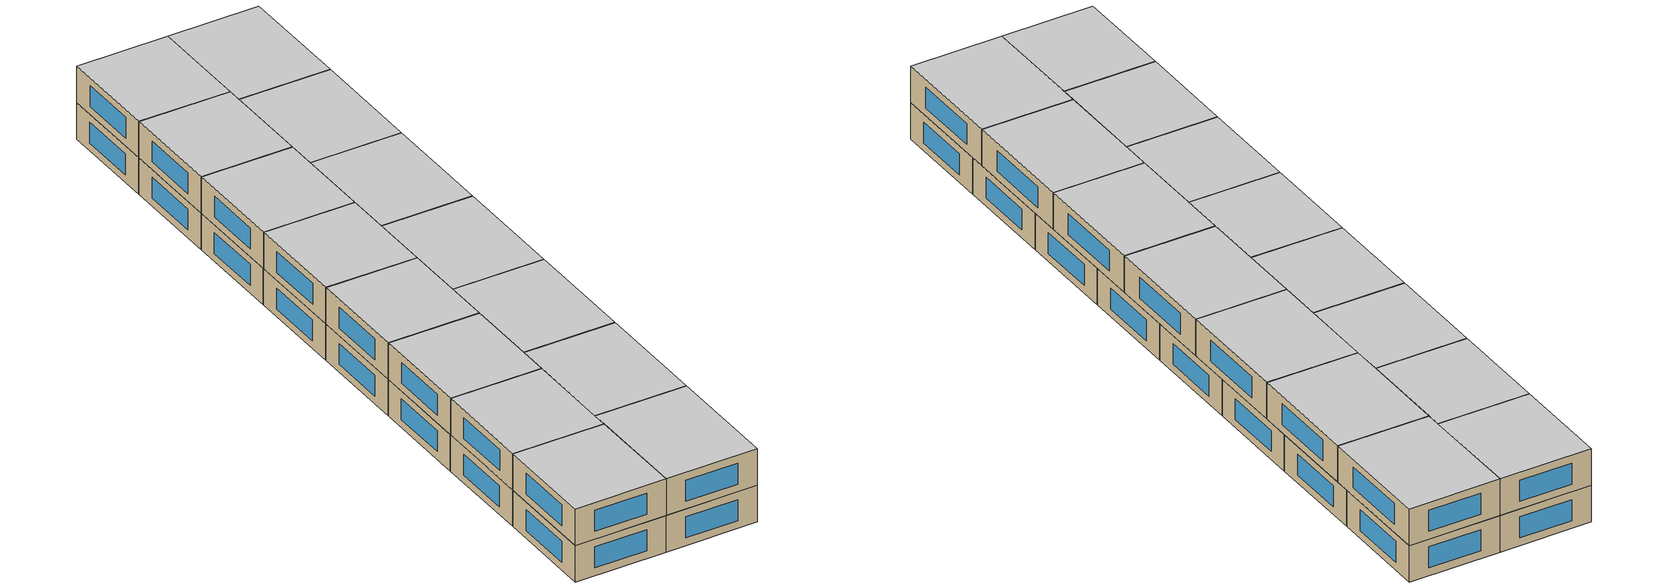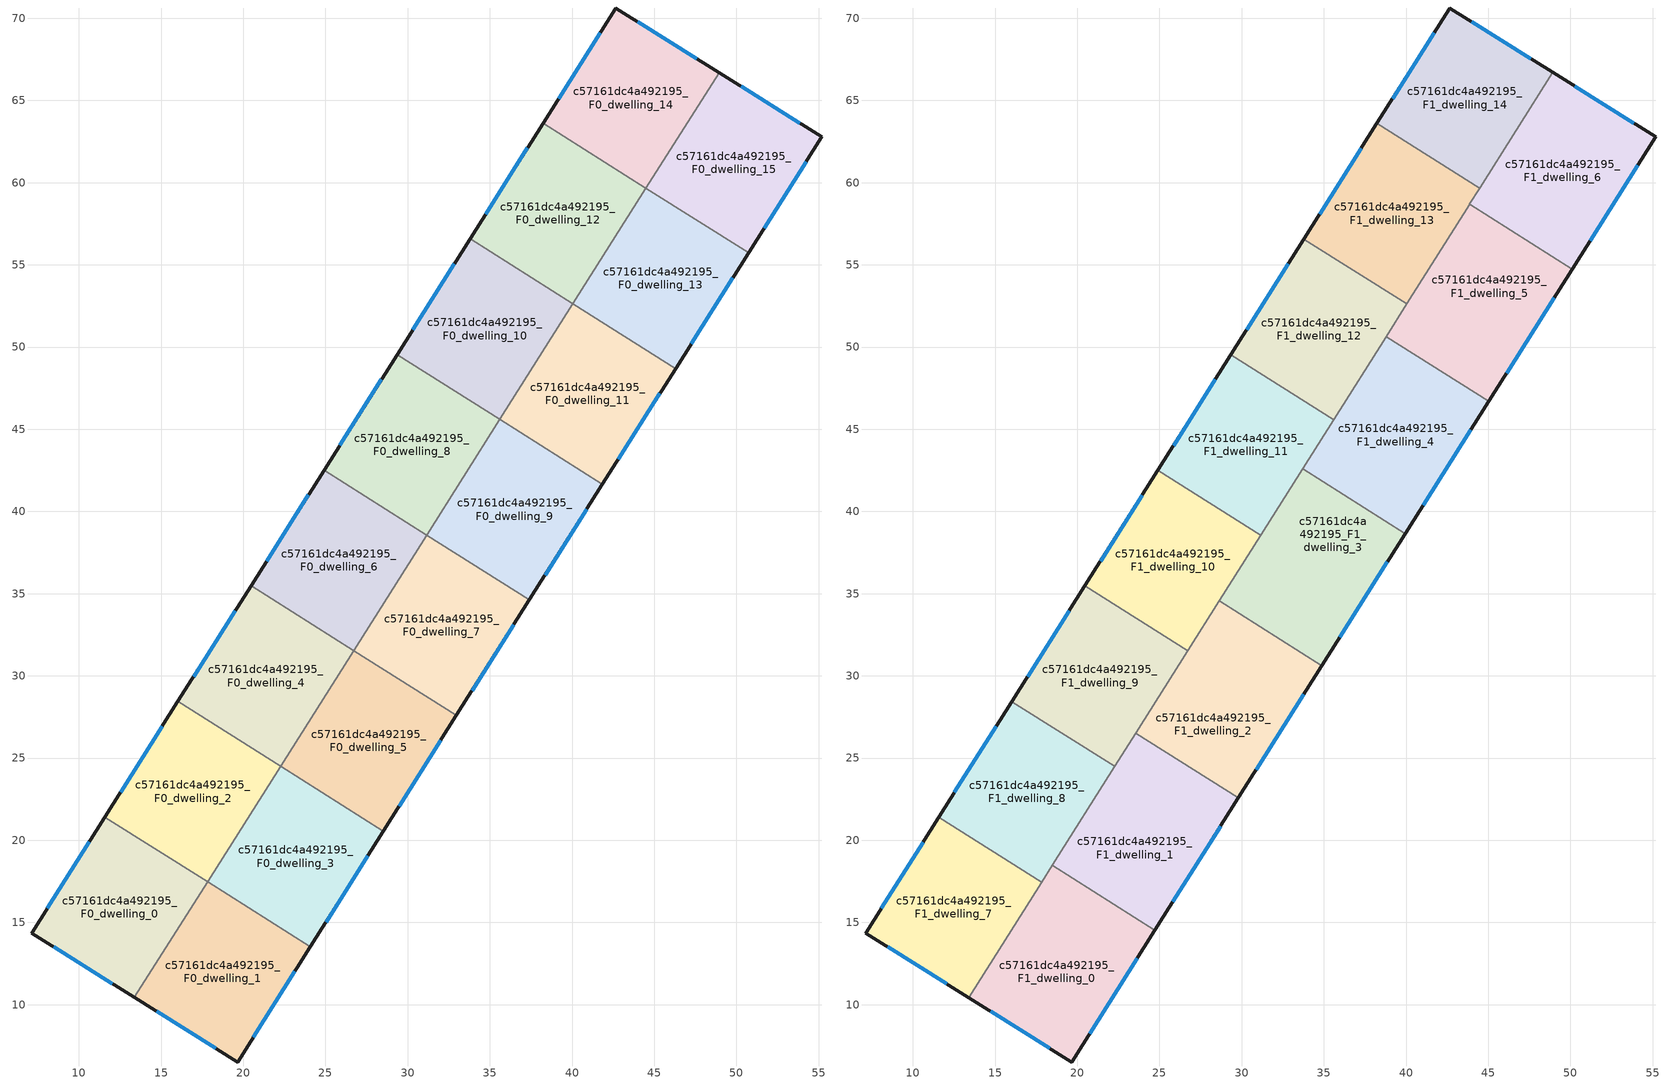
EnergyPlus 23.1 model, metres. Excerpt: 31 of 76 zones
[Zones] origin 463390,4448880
c57161dc4a492195_F0_dwelling_0
 floor ground (EU_floor_Construction): 17.82,17.47 13.38,10.44 7.13,14.35 11.59,21.41 z0
 wall outside (EU_wall_Construction): 11.59,21.41 7.13,14.35 13.38,10.44 z0:3
 wall to c57161dc4a492195_F0_dwelling_1 (EU_wall_Construction): 13.38,10.44 17.82,17.47 z0:3
 wall to c57161dc4a492195_F0_dwelling_2 (EU_wall_Construction): 17.82,17.47 11.59,21.41 z0:3
 window (EU_Window_Construction): 8.47,13.51 12.04,11.28 / 10.63,19.9 8.08,15.86 z0.64:2.36
c57161dc4a492195_F0_dwelling_1
 floor ground (EU_floor_Construction): 24.08,13.52 19.66,6.51 13.38,10.44 17.82,17.47 z0
 wall outside (EU_wall_Construction): 13.38,10.44 19.66,6.51 24.08,13.52 z0:3
 wall to c57161dc4a492195_F0_dwelling_3 (EU_wall_Construction): 24.08,13.52 17.84,17.47 z0:3
 wall to c57161dc4a492195_F0_dwelling_2 (EU_wall_Construction): 17.84,17.46 17.82,17.47 z0:3
 window (EU_Window_Construction): 20.61,8.01 23.13,12.02 / 14.73,9.6 18.31,7.35 z0.64:2.36
c57161dc4a492195_F0_dwelling_10
 floor ground (EU_floor_Construction): 40.04,52.63 35.6,45.6 29.35,49.54 33.79,56.58 z0
 wall outside (EU_wall_Construction): 33.79,56.58 29.35,49.54 z0:3
 wall to c57161dc4a492195_F0_dwelling_12 (EU_wall_Construction): 40.04,52.63 33.79,56.58 z0:3
 wall to c57161dc4a492195_F0_dwelling_11 (EU_wall_Construction): 35.6,45.6 40.04,52.63 z0:3
 wall to c57161dc4a492195_F0_dwelling_8 (EU_wall_Construction): 29.35,49.54 35.6,45.6 z0:3
 window (EU_Window_Construction): 32.84,55.07 30.3,51.05 z0.64:2.36
 ceiling adiabatic (EU_roof_Construction): 40.03,52.62 40.04,52.63 33.79,56.58 33.79,56.57 z3
c57161dc4a492195_F0_dwelling_11
 floor ground (EU_floor_Construction): 46.29,48.69 41.85,41.65 35.6,45.6 40.04,52.63 z0
 wall outside (EU_wall_Construction): 41.85,41.65 46.29,48.69 z0:3
 wall to c57161dc4a492195_F0_dwelling_13 (EU_wall_Construction): 46.29,48.69 40.04,52.63 z0:3
 wall to c57161dc4a492195_F0_dwelling_9 (EU_wall_Construction): 35.6,45.6 41.85,41.65 z0:3
 window (EU_Window_Construction): 42.8,43.16 45.34,47.18 z0.64:2.36
 ceiling adiabatic (EU_roof_Construction): 41.85,41.65 45.03,46.69 38.78,50.64 35.6,45.6 z3
c57161dc4a492195_F0_dwelling_12
 floor ground (EU_floor_Construction): 44.48,59.67 40.04,52.63 33.79,56.58 38.23,63.61 z0
 wall outside (EU_wall_Construction): 38.23,63.61 33.79,56.58 z0:3
 wall to c57161dc4a492195_F0_dwelling_13 (EU_wall_Construction): 40.04,52.63 44.48,59.67 z0:3
 wall to c57161dc4a492195_F0_dwelling_14 (EU_wall_Construction): 44.48,59.67 38.23,63.61 z0:3
 window (EU_Window_Construction): 37.28,62.11 34.75,58.09 z0.64:2.36
 ceiling adiabatic (EU_roof_Construction): 40.04,52.63 44.48,59.66 38.23,63.6 33.79,56.58 z3; 44.48,59.66 44.48,59.67 38.24,63.61 38.23,63.6 z3
c57161dc4a492195_F0_dwelling_13
 floor ground (EU_floor_Construction): 50.73,55.72 46.29,48.69 40.04,52.63 44.48,59.67 z0
 wall outside (EU_wall_Construction): 46.29,48.69 50.73,55.72 z0:3
 wall to c57161dc4a492195_F0_dwelling_15 (EU_wall_Construction): 50.73,55.72 44.49,59.66 z0:3
 wall to c57161dc4a492195_F0_dwelling_14 (EU_wall_Construction): 44.49,59.66 44.48,59.67 z0:3
 window (EU_Window_Construction): 47.24,50.19 49.78,54.22 z0.64:2.36
c57161dc4a492195_F0_dwelling_14
 floor ground (EU_floor_Construction): 48.94,66.69 44.49,59.66 38.23,63.61 42.66,70.62 z0
 wall outside (EU_wall_Construction): 48.94,66.69 42.66,70.62 38.23,63.61 z0:3
 wall to c57161dc4a492195_F0_dwelling_15 (EU_wall_Construction): 44.49,59.66 48.94,66.69 z0:3
 window (EU_Window_Construction): 47.59,67.54 44.01,69.78 / 41.71,69.12 39.18,65.11 z0.64:2.36
 ceiling adiabatic (EU_roof_Construction): 44.48,59.67 48.92,66.7 42.66,70.62 38.24,63.61 z3
c57161dc4a492195_F0_dwelling_15
 floor ground (EU_floor_Construction): 55.19,62.78 50.73,55.72 44.49,59.66 48.94,66.69 z0
 wall outside (EU_wall_Construction): 50.73,55.72 55.19,62.78 48.94,66.69 z0:3
 window (EU_Window_Construction): 53.85,63.62 50.28,65.86 / 51.69,57.23 54.23,61.27 z0.64:2.36
 ceiling adiabatic (EU_roof_Construction): 50.73,55.72 55.19,62.78 48.94,66.69 44.49,59.66 z3
c57161dc4a492195_F0_dwelling_2
 floor ground (EU_floor_Construction): 22.28,24.5 17.84,17.46 11.59,21.41 16.03,28.44 z0
 wall outside (EU_wall_Construction): 16.03,28.44 11.59,21.41 z0:3
 wall to c57161dc4a492195_F0_dwelling_4 (EU_wall_Construction): 22.28,24.5 16.03,28.44 z0:3
 wall to c57161dc4a492195_F0_dwelling_3 (EU_wall_Construction): 17.84,17.46 22.28,24.5 z0:3
 window (EU_Window_Construction): 15.08,26.94 12.54,22.92 z0.64:2.36
c57161dc4a492195_F0_dwelling_3
 floor ground (EU_floor_Construction): 28.52,20.55 24.08,13.52 17.84,17.46 22.28,24.5 z0
 wall outside (EU_wall_Construction): 24.08,13.52 28.52,20.55 z0:3
 wall to c57161dc4a492195_F0_dwelling_5 (EU_wall_Construction): 28.52,20.55 22.28,24.5 z0:3
 window (EU_Window_Construction): 25.03,15.03 27.57,19.05 z0.64:2.36
c57161dc4a492195_F0_dwelling_4
 floor ground (EU_floor_Construction): 26.72,31.53 22.28,24.5 16.03,28.44 20.47,35.48 z0
 wall outside (EU_wall_Construction): 20.47,35.48 16.03,28.44 z0:3
 wall to c57161dc4a492195_F0_dwelling_6 (EU_wall_Construction): 26.72,31.53 20.47,35.48 z0:3
 wall to c57161dc4a492195_F0_dwelling_5 (EU_wall_Construction): 22.28,24.5 26.72,31.53 z0:3
 window (EU_Window_Construction): 19.52,33.97 16.98,29.95 z0.64:2.36
c57161dc4a492195_F0_dwelling_5
 floor ground (EU_floor_Construction): 32.97,27.59 28.52,20.55 22.28,24.5 26.72,31.53 z0
 wall outside (EU_wall_Construction): 28.52,20.55 32.97,27.59 z0:3
 wall to c57161dc4a492195_F0_dwelling_7 (EU_wall_Construction): 32.97,27.59 26.72,31.53 z0:3
 window (EU_Window_Construction): 29.48,22.06 32.01,26.08 z0.64:2.36
c57161dc4a492195_F0_dwelling_6
 floor ground (EU_floor_Construction): 31.16,38.57 26.72,31.53 20.47,35.48 24.91,42.51 z0
 wall outside (EU_wall_Construction): 24.91,42.51 20.47,35.48 z0:3
 wall to c57161dc4a492195_F0_dwelling_8 (EU_wall_Construction): 31.16,38.57 24.91,42.51 z0:3
 wall to c57161dc4a492195_F0_dwelling_7 (EU_wall_Construction): 26.72,31.53 31.16,38.57 z0:3
 window (EU_Window_Construction): 23.96,41 21.42,36.98 z0.64:2.36
c57161dc4a492195_F0_dwelling_7
 floor ground (EU_floor_Construction): 37.41,34.62 32.97,27.59 26.72,31.53 31.16,38.57 z0
 wall outside (EU_wall_Construction): 32.97,27.59 37.41,34.62 z0:3
 wall to c57161dc4a492195_F0_dwelling_9 (EU_wall_Construction): 37.41,34.62 31.16,38.57 z0:3
 window (EU_Window_Construction): 33.92,29.09 36.46,33.11 z0.64:2.36
c57161dc4a492195_F0_dwelling_8
 floor ground (EU_floor_Construction): 35.6,45.6 31.16,38.57 24.91,42.51 29.35,49.54 z0
 wall outside (EU_wall_Construction): 29.35,49.54 24.91,42.51 z0:3
 wall to c57161dc4a492195_F0_dwelling_9 (EU_wall_Construction): 31.16,38.57 35.6,45.6 z0:3
 window (EU_Window_Construction): 28.4,48.04 25.86,44.02 z0.64:2.36
c57161dc4a492195_F0_dwelling_9
 floor ground (EU_floor_Construction): 41.85,41.65 37.41,34.62 31.16,38.57 35.6,45.6 z0
 wall outside (EU_wall_Construction): 37.41,34.62 41.85,41.65 z0:3
 window (EU_Window_Construction): 38.36,36.13 40.9,40.15 z0.64:2.36
 ceiling adiabatic (EU_roof_Construction): 39.95,38.65 41.85,41.65 35.6,45.6 33.71,42.6 z3
c57161dc4a492195_F1_dwelling_0
 floor to c57161dc4a492195_F0_dwelling_1 (EU_floor_Construction): 24.08,13.52 19.66,6.51 13.39,10.43 17.84,17.46 z3
 floor to c57161dc4a492195_F0_dwelling_3 (EU_floor_Construction): 24.72,14.54 24.08,13.52 17.84,17.46 18.48,18.48 z3
 wall outside (EU_wall_Construction): 13.39,10.43 19.66,6.51 24.72,14.54 z3:6
 wall to c57161dc4a492195_F1_dwelling_1 (EU_wall_Construction): 24.72,14.54 18.48,18.48 z3:6
 wall to c57161dc4a492195_F1_dwelling_7 (EU_wall_Construction): 17.83,17.45 13.39,10.43 z3:6
 wall to c57161dc4a492195_F1_dwelling_8 (EU_wall_Construction): 18.48,18.48 17.83,17.45 z3:6
 window (EU_Window_Construction): 20.74,8.23 23.64,12.82 / 14.74,9.59 18.32,7.35 z3.64:5.36
 ceiling to c57161dc4a492195_F2_dwelling_0 (EU_floor_Construction): 19.66,6.51 24.72,14.54 18.48,18.48 13.39,10.43 z6
c57161dc4a492195_F1_dwelling_1
 floor to c57161dc4a492195_F0_dwelling_3 (EU_floor_Construction): 28.52,20.55 24.72,14.54 18.48,18.48 22.28,24.5 z3
 floor to c57161dc4a492195_F0_dwelling_5 (EU_floor_Construction): 29.8,22.58 28.52,20.55 22.28,24.5 23.55,26.52 z3
 wall outside (EU_wall_Construction): 24.72,14.54 29.8,22.58 z3:6
 wall to c57161dc4a492195_F1_dwelling_2 (EU_wall_Construction): 29.8,22.58 23.55,26.52 z3:6
 wall to c57161dc4a492195_F1_dwelling_8 (EU_wall_Construction): 22.27,24.49 18.48,18.48 z3:6
 wall to c57161dc4a492195_F1_dwelling_9 (EU_wall_Construction): 23.55,26.52 22.27,24.49 z3:6
 window (EU_Window_Construction): 25.81,16.26 28.71,20.85 z3.64:5.36
 ceiling to c57161dc4a492195_F2_dwelling_1 (EU_floor_Construction): 24.72,14.54 29.8,22.58 23.55,26.52 18.48,18.48 z6
c57161dc4a492195_F1_dwelling_10
 floor to c57161dc4a492195_F0_dwelling_6 (EU_floor_Construction): 31.15,38.55 26.72,31.53 20.47,35.48 24.9,42.5 z3
 floor to c57161dc4a492195_F0_dwelling_4 (EU_floor_Construction): 26.72,31.53 26.71,31.52 20.46,35.47 20.47,35.48 z3
 wall outside (EU_wall_Construction): 24.9,42.5 20.46,35.47 z3:6
 wall to c57161dc4a492195_F1_dwelling_11 (EU_wall_Construction): 31.15,38.55 24.9,42.5 z3:6
 wall to c57161dc4a492195_F1_dwelling_9 (EU_wall_Construction): 20.46,35.47 26.71,31.52 z3:6
 wall to c57161dc4a492195_F1_dwelling_3 (EU_wall_Construction): 28.63,34.56 31.15,38.55 z3:6
 wall to c57161dc4a492195_F1_dwelling_2 (EU_wall_Construction): 26.71,31.52 28.63,34.56 z3:6
 window (EU_Window_Construction): 23.95,40.99 21.41,36.97 z3.64:5.36
 ceiling to c57161dc4a492195_F2_dwelling_10 (EU_floor_Construction): 26.71,31.52 31.15,38.55 24.9,42.5 20.46,35.47 z6
c57161dc4a492195_F1_dwelling_11
 floor to c57161dc4a492195_F0_dwelling_8 (EU_floor_Construction): 35.59,45.59 31.16,38.57 24.91,42.51 29.34,49.53 z3
 floor to c57161dc4a492195_F0_dwelling_6 (EU_floor_Construction): 31.16,38.57 31.15,38.55 24.9,42.5 24.91,42.51 z3
 wall outside (EU_wall_Construction): 29.34,49.53 24.9,42.5 z3:6
 wall to c57161dc4a492195_F1_dwelling_12 (EU_wall_Construction): 35.59,45.59 29.34,49.53 z3:6
 wall to c57161dc4a492195_F1_dwelling_4 (EU_wall_Construction): 33.7,42.6 35.59,45.59 z3:6
 wall to c57161dc4a492195_F1_dwelling_3 (EU_wall_Construction): 31.15,38.55 33.7,42.6 z3:6
 window (EU_Window_Construction): 28.39,48.03 25.85,44.01 z3.64:5.36
 ceiling to c57161dc4a492195_F2_dwelling_11 (EU_floor_Construction): 31.15,38.55 35.59,45.59 29.34,49.53 24.9,42.5 z6
c57161dc4a492195_F1_dwelling_12
 floor to c57161dc4a492195_F0_dwelling_10 (EU_floor_Construction): 40.03,52.62 35.6,45.6 29.35,49.54 33.79,56.57 z3
 floor to c57161dc4a492195_F0_dwelling_8 (EU_floor_Construction): 35.6,45.6 35.59,45.59 29.34,49.53 29.35,49.54 z3
 wall outside (EU_wall_Construction): 33.79,56.57 29.34,49.53 z3:6
 wall to c57161dc4a492195_F1_dwelling_13 (EU_wall_Construction): 40.03,52.62 33.79,56.57 z3:6
 wall to c57161dc4a492195_F1_dwelling_5 (EU_wall_Construction): 38.78,50.64 40.03,52.62 z3:6
 wall to c57161dc4a492195_F1_dwelling_4 (EU_wall_Construction): 35.59,45.59 38.78,50.64 z3:6
 window (EU_Window_Construction): 32.83,55.06 30.3,51.04 z3.64:5.36
 ceiling to c57161dc4a492195_F2_dwelling_12 (EU_floor_Construction): 35.59,45.59 40.03,52.62 33.79,56.57 29.34,49.53 z6
c57161dc4a492195_F1_dwelling_13
 floor adiabatic (EU_floor_Construction): 44.48,59.66 40.03,52.62 33.79,56.57 38.23,63.6 z3
 wall outside (EU_wall_Construction): 38.23,63.6 33.79,56.57 z3:6
 wall to c57161dc4a492195_F1_dwelling_14 (EU_wall_Construction): 44.48,59.66 38.23,63.6 z3:6
 wall to c57161dc4a492195_F1_dwelling_6 (EU_wall_Construction): 43.86,58.67 44.48,59.66 z3:6
 wall to c57161dc4a492195_F1_dwelling_5 (EU_wall_Construction): 40.03,52.62 43.86,58.67 z3:6
 window (EU_Window_Construction): 37.28,62.09 34.74,58.07 z3.64:5.36
 ceiling to c57161dc4a492195_F2_dwelling_13 (EU_floor_Construction): 40.03,52.62 44.48,59.66 38.23,63.6 33.79,56.57 z6
c57161dc4a492195_F1_dwelling_14
 floor adiabatic (EU_floor_Construction): 48.92,66.7 44.48,59.66 38.23,63.6 42.66,70.62 z3
 wall outside (EU_wall_Construction): 48.92,66.7 42.66,70.62 38.23,63.6 z3:6
 wall to c57161dc4a492195_F1_dwelling_6 (EU_wall_Construction): 44.48,59.66 48.92,66.7 z3:6
 window (EU_Window_Construction): 41.71,69.12 39.18,65.1 / 47.58,67.54 44,69.78 z3.64:5.36
 ceiling to c57161dc4a492195_F2_dwelling_14 (EU_floor_Construction): 44.48,59.66 48.92,66.7 42.66,70.62 38.23,63.6 z6
c57161dc4a492195_F1_dwelling_2
 floor to c57161dc4a492195_F0_dwelling_5 (EU_floor_Construction): 32.97,27.59 29.8,22.58 23.55,26.52 26.72,31.53 z3
 floor to c57161dc4a492195_F0_dwelling_7 (EU_floor_Construction): 34.88,30.61 32.97,27.59 26.72,31.53 28.63,34.56 z3
 wall outside (EU_wall_Construction): 29.8,22.58 34.88,30.61 z3:6
 wall to c57161dc4a492195_F1_dwelling_3 (EU_wall_Construction): 34.88,30.61 28.63,34.56 z3:6
 wall to c57161dc4a492195_F1_dwelling_9 (EU_wall_Construction): 26.71,31.52 23.55,26.52 z3:6
 window (EU_Window_Construction): 30.89,24.3 33.79,28.89 z3.64:5.36
 ceiling to c57161dc4a492195_F2_dwelling_2 (EU_floor_Construction): 29.8,22.58 34.88,30.61 28.63,34.56 23.55,26.52 z6
c57161dc4a492195_F1_dwelling_3
 floor to c57161dc4a492195_F0_dwelling_9 (EU_floor_Construction): 39.95,38.65 37.41,34.62 31.16,38.57 33.71,42.6 z3
 floor to c57161dc4a492195_F0_dwelling_7 (EU_floor_Construction): 37.41,34.62 34.88,30.61 28.63,34.56 31.16,38.57 z3
 wall outside (EU_wall_Construction): 34.88,30.61 39.95,38.65 z3:6
 wall to c57161dc4a492195_F1_dwelling_4 (EU_wall_Construction): 39.95,38.65 33.71,42.6 z3:6
 window (EU_Window_Construction): 35.96,32.33 38.87,36.93 z3.64:5.36
 ceiling to c57161dc4a492195_F2_dwelling_3 (EU_floor_Construction): 34.88,30.61 39.95,38.65 33.71,42.6 28.63,34.56 z6
c57161dc4a492195_F1_dwelling_4
 floor adiabatic (EU_floor_Construction): 45.03,46.69 39.95,38.65 33.71,42.6 38.78,50.64 z3
 wall outside (EU_wall_Construction): 39.95,38.65 45.03,46.69 z3:6
 wall to c57161dc4a492195_F1_dwelling_5 (EU_wall_Construction): 45.03,46.69 38.78,50.64 z3:6
 window (EU_Window_Construction): 41.04,40.37 43.94,44.97 z3.64:5.36
 ceiling to c57161dc4a492195_F2_dwelling_4 (EU_floor_Construction): 39.95,38.65 45.03,46.69 38.78,50.64 33.71,42.6 z6
c57161dc4a492195_F1_dwelling_5
 floor to c57161dc4a492195_F0_dwelling_13 (EU_floor_Construction): 50.1,54.73 46.29,48.69 40.04,52.63 43.86,58.67 z3
 floor to c57161dc4a492195_F0_dwelling_11 (EU_floor_Construction): 46.29,48.69 45.03,46.69 38.78,50.64 40.04,52.63 z3
 wall outside (EU_wall_Construction): 45.03,46.69 50.1,54.73 z3:6
 wall to c57161dc4a492195_F1_dwelling_6 (EU_wall_Construction): 50.1,54.73 43.86,58.67 z3:6
 window (EU_Window_Construction): 46.12,48.41 49.02,53.01 z3.64:5.36
 ceiling to c57161dc4a492195_F2_dwelling_5 (EU_floor_Construction): 45.03,46.69 50.1,54.73 43.86,58.67 38.78,50.64 z6
c57161dc4a492195_F1_dwelling_6
 floor to c57161dc4a492195_F0_dwelling_13 (EU_floor_Construction): 50.73,55.72 50.1,54.73 43.86,58.67 44.48,59.67 z3
 floor to c57161dc4a492195_F0_dwelling_14 (EU_floor_Construction): 48.94,66.69 44.49,59.66 44.48,59.67 48.92,66.7 z3
 floor adiabatic (EU_floor_Construction): 55.19,62.78 50.1,54.73 50.73,55.72 44.49,59.66 48.94,66.69 z3
 wall outside (EU_wall_Construction): 50.1,54.73 55.19,62.78 48.92,66.7 z3:6
 window (EU_Window_Construction): 53.85,63.62 50.27,65.86 / 51.19,56.45 54.1,61.06 z3.64:5.36
 ceiling to c57161dc4a492195_F2_dwelling_6 (EU_floor_Construction): 50.1,54.73 55.19,62.78 48.92,66.7 43.86,58.67 z6
c57161dc4a492195_F1_dwelling_7
 floor to c57161dc4a492195_F0_dwelling_0 (EU_floor_Construction): 17.82,17.46 13.38,10.44 7.13,14.35 11.58,21.4 z3
 floor to c57161dc4a492195_F0_dwelling_1 (EU_floor_Construction): 17.83,17.45 13.39,10.43 13.38,10.44 17.82,17.46 z3
 wall outside (EU_wall_Construction): 11.58,21.4 7.13,14.35 13.39,10.43 z3:6
 wall to c57161dc4a492195_F1_dwelling_8 (EU_wall_Construction): 17.83,17.45 11.58,21.4 z3:6
 window (EU_Window_Construction): 8.47,13.51 12.05,11.27 / 10.63,19.89 8.08,15.86 z3.64:5.36
 ceiling to c57161dc4a492195_F2_dwelling_7 (EU_floor_Construction): 13.39,10.43 17.83,17.45 11.58,21.4 7.13,14.35 z6
c57161dc4a492195_F1_dwelling_8
 floor to c57161dc4a492195_F0_dwelling_2 (EU_floor_Construction): 22.27,24.49 17.84,17.46 11.59,21.41 16.02,28.43 z3
 floor to c57161dc4a492195_F0_dwelling_0 (EU_floor_Construction): 17.82,17.47 17.82,17.46 11.58,21.4 11.59,21.41 z3
 wall outside (EU_wall_Construction): 16.02,28.43 11.58,21.4 z3:6
 wall to c57161dc4a492195_F1_dwelling_9 (EU_wall_Construction): 22.27,24.49 16.02,28.43 z3:6
 window (EU_Window_Construction): 15.07,26.93 12.53,22.9 z3.64:5.36
 ceiling to c57161dc4a492195_F2_dwelling_8 (EU_floor_Construction): 17.83,17.45 22.27,24.49 16.02,28.43 11.58,21.4 z6
c57161dc4a492195_F1_dwelling_9
 floor to c57161dc4a492195_F0_dwelling_4 (EU_floor_Construction): 26.71,31.52 22.28,24.5 16.03,28.44 20.46,35.47 z3
 floor to c57161dc4a492195_F0_dwelling_2 (EU_floor_Construction): 22.28,24.5 22.27,24.49 16.02,28.43 16.03,28.44 z3
 wall outside (EU_wall_Construction): 20.46,35.47 16.02,28.43 z3:6
 window (EU_Window_Construction): 19.51,33.96 16.97,29.94 z3.64:5.36
 ceiling to c57161dc4a492195_F2_dwelling_9 (EU_floor_Construction): 22.27,24.49 26.71,31.52 20.46,35.47 16.02,28.43 z6
[Building]
EU S2 Campaign: North Axis=0; Terrain=City; Solar Distribution=FullExterior
[Site:Location]
Yerevan-Zvartnots.Intl.AP: Latitude=40.15; Longitude=44.383; Time Zone=4; Elevation=854
[SizingPeriod:WeatherFileDays]
AnnualSizingPeriod: Begin Month=1; Begin Day of Month=1; End Month=12; End Day of Month=31; Day of Week for Start Day=Monday; Use Weather File Daylight Saving Period=No; Use Weather File Rain and Snow Indicators=No
[MATERIAL]
EU_InternalMass_Material: Roughness=MediumRough; Thickness=0.1; Conductivity=1; Density=1800; Specific Heat=900; Thermal Absorptance=0.9; Solar Absorptance=0.7; Visible Absorptance=0.7
[MATERIAL:NOMASS] Roughness=MediumRough; Thermal Absorptance=0.9; Solar Absorptance=0.7; Visible Absorptance=0.7
Name | Thermal Resistance
EU_wall_NoMass | 1.05043
EU_roof_NoMass | 1.45357
EU_floor_NoMass | 0.478065
[WINDOWMATERIAL:SIMPLEGLAZINGSYSTEM]
EU_Window_SimpleGlazing: UFactor=2.5566; Solar Heat Gain Coefficient=0.75; Visible Transmittance=0.75
[CONSTRUCTION]
EU_wall_Construction: EU_wall_NoMass
EU_roof_Construction: EU_roof_NoMass
EU_floor_Construction: EU_floor_NoMass
EU_Window_Construction: EU_Window_SimpleGlazing
EU_InternalMass_Construction: EU_InternalMass_Material
[ZONE] Type=1; Multiplier=1; Ceiling Height=autocalculate; Floor Area=autocalculate; Part of Total Floor Area=Yes
Name | Volume
c57161dc4a492195_F0_dwelling_0 | 184.403
c57161dc4a492195_F1_dwelling_0 | 210.731
c57161dc4a492195_F0_dwelling_1 | 184.428
c57161dc4a492195_F1_dwelling_1; c57161dc4a492195_F1_dwelling_4 | 210.757
c57161dc4a492195_F0_dwelling_10; c57161dc4a492195_F1_dwelling_12; c57161dc4a492195_F0_dwelling_4; c57161dc4a492195_F1_dwelling_8 | 184.434
c57161dc4a492195_F1_dwelling_10; c57161dc4a492195_F0_dwelling_12; c57161dc4a492195_F1_dwelling_13; c57161dc4a492195_F0_dwelling_2; c57161dc4a492195_F1_dwelling_9 | 184.418
c57161dc4a492195_F0_dwelling_11; c57161dc4a492195_F0_dwelling_5 | 184.4
c57161dc4a492195_F1_dwelling_11 | 184.423
c57161dc4a492195_F0_dwelling_13 | 184.404
c57161dc4a492195_F0_dwelling_14; c57161dc4a492195_F1_dwelling_7 | 184.427
c57161dc4a492195_F1_dwelling_14 | 184.43
c57161dc4a492195_F0_dwelling_15; c57161dc4a492195_F0_dwelling_6; c57161dc4a492195_F0_dwelling_7 | 184.402
c57161dc4a492195_F1_dwelling_2; c57161dc4a492195_F1_dwelling_3 | 210.756
c57161dc4a492195_F0_dwelling_3; c57161dc4a492195_F0_dwelling_9 | 184.397
c57161dc4a492195_F1_dwelling_5 | 210.739
c57161dc4a492195_F1_dwelling_6 | 210.75
c57161dc4a492195_F0_dwelling_8 | 184.419
[INTERNALMASS] Construction=EU_InternalMass_Construction
Name | Zone or ZoneList | Surface Area
c57161dc4a492195_F0_dwelling_0_EU_InternalMass | c57161dc4a492195_F0_dwelling_0 | 61.4678
c57161dc4a492195_F0_dwelling_1_EU_InternalMass | c57161dc4a492195_F0_dwelling_1 | 61.4733
c57161dc4a492195_F0_dwelling_2_EU_InternalMass | c57161dc4a492195_F0_dwelling_2 | 61.4745
c57161dc4a492195_F0_dwelling_3_EU_InternalMass | c57161dc4a492195_F0_dwelling_3 | 61.4675
c57161dc4a492195_F0_dwelling_4_EU_InternalMass | c57161dc4a492195_F0_dwelling_4 | 61.4781
c57161dc4a492195_F0_dwelling_5_EU_InternalMass | c57161dc4a492195_F0_dwelling_5 | 61.4666
c57161dc4a492195_F0_dwelling_6_EU_InternalMass | c57161dc4a492195_F0_dwelling_6 | 61.4701
c57161dc4a492195_F0_dwelling_7_EU_InternalMass | c57161dc4a492195_F0_dwelling_7 | 61.4679
c57161dc4a492195_F0_dwelling_8_EU_InternalMass | c57161dc4a492195_F0_dwelling_8 | 61.4745
c57161dc4a492195_F0_dwelling_9_EU_InternalMass | c57161dc4a492195_F0_dwelling_9 | 61.4675
c57161dc4a492195_F0_dwelling_10_EU_InternalMass | c57161dc4a492195_F0_dwelling_10 | 61.4781
c57161dc4a492195_F0_dwelling_11_EU_InternalMass | c57161dc4a492195_F0_dwelling_11 | 61.4666
c57161dc4a492195_F0_dwelling_12_EU_InternalMass | c57161dc4a492195_F0_dwelling_12 | 61.4744
c57161dc4a492195_F0_dwelling_13_EU_InternalMass | c57161dc4a492195_F0_dwelling_13 | 61.4699
c57161dc4a492195_F0_dwelling_14_EU_InternalMass | c57161dc4a492195_F0_dwelling_14 | 61.4733
c57161dc4a492195_F0_dwelling_15_EU_InternalMass | c57161dc4a492195_F0_dwelling_15 | 61.4678
c57161dc4a492195_F1_dwelling_0_EU_InternalMass | c57161dc4a492195_F1_dwelling_0 | 70.2437
c57161dc4a492195_F1_dwelling_1_EU_InternalMass | c57161dc4a492195_F1_dwelling_1 | 70.2525
c57161dc4a492195_F1_dwelling_2_EU_InternalMass | c57161dc4a492195_F1_dwelling_2 | 70.2519
c57161dc4a492195_F1_dwelling_3_EU_InternalMass | c57161dc4a492195_F1_dwelling_3 | 70.2519
c57161dc4a492195_F1_dwelling_4_EU_InternalMass | c57161dc4a492195_F1_dwelling_4 | 70.2525
c57161dc4a492195_F1_dwelling_5_EU_InternalMass | c57161dc4a492195_F1_dwelling_5 | 70.2462
c57161dc4a492195_F1_dwelling_6_EU_InternalMass | c57161dc4a492195_F1_dwelling_6 | 70.2499
c57161dc4a492195_F1_dwelling_7_EU_InternalMass | c57161dc4a492195_F1_dwelling_7 | 61.4757
c57161dc4a492195_F1_dwelling_8_EU_InternalMass | c57161dc4a492195_F1_dwelling_8 | 61.4781
c57161dc4a492195_F1_dwelling_9_EU_InternalMass | c57161dc4a492195_F1_dwelling_9 | 61.4726
c57161dc4a492195_F1_dwelling_10_EU_InternalMass | c57161dc4a492195_F1_dwelling_10 | 61.4728
c57161dc4a492195_F1_dwelling_11_EU_InternalMass | c57161dc4a492195_F1_dwelling_11 | 61.4743
c57161dc4a492195_F1_dwelling_12_EU_InternalMass | c57161dc4a492195_F1_dwelling_12 | 61.4781
c57161dc4a492195_F1_dwelling_13_EU_InternalMass | c57161dc4a492195_F1_dwelling_13 | 61.4728
c57161dc4a492195_F1_dwelling_14_EU_InternalMass | c57161dc4a492195_F1_dwelling_14 | 61.4766
[OTHEREQUIPMENT] Fuel Type=Electricity; Design Level Calculation Method=Watts/Area; Power per Zone Floor Area=1; Fraction Latent=0; Fraction Radiant=0; Fraction Lost=0; Carbon Dioxide Generation Rate=0; EndUse Subcategory=EU_Step8_InternalGains
Name | Zone or ZoneList or Space or SpaceList | Schedule
EU_Step8_InternalGain_c57161dc4a492195_F0_dwelling_0_f000 | c57161dc4a492195_F0_dwelling_0 | EU_Step8_GainSchedule_c57161dc4a492195_F0_dwelling_0_f000
EU_Step8_InternalGain_c57161dc4a492195_F0_dwelling_1_f000 | c57161dc4a492195_F0_dwelling_1 | EU_Step8_GainSchedule_c57161dc4a492195_F0_dwelling_1_f000
EU_Step8_InternalGain_c57161dc4a492195_F0_dwelling_2_f000 | c57161dc4a492195_F0_dwelling_2 | EU_Step8_GainSchedule_c57161dc4a492195_F0_dwelling_2_f000
EU_Step8_InternalGain_c57161dc4a492195_F0_dwelling_3_f000 | c57161dc4a492195_F0_dwelling_3 | EU_Step8_GainSchedule_c57161dc4a492195_F0_dwelling_3_f000
EU_Step8_InternalGain_c57161dc4a492195_F0_dwelling_4_f000 | c57161dc4a492195_F0_dwelling_4 | EU_Step8_GainSchedule_c57161dc4a492195_F0_dwelling_4_f000
EU_Step8_InternalGain_c57161dc4a492195_F0_dwelling_5_f000 | c57161dc4a492195_F0_dwelling_5 | EU_Step8_GainSchedule_c57161dc4a492195_F0_dwelling_5_f000
EU_Step8_InternalGain_c57161dc4a492195_F0_dwelling_6_f000 | c57161dc4a492195_F0_dwelling_6 | EU_Step8_GainSchedule_c57161dc4a492195_F0_dwelling_6_f000
EU_Step8_InternalGain_c57161dc4a492195_F0_dwelling_7_f000 | c57161dc4a492195_F0_dwelling_7 | EU_Step8_GainSchedule_c57161dc4a492195_F0_dwelling_7_f000
EU_Step8_InternalGain_c57161dc4a492195_F0_dwelling_8_f000 | c57161dc4a492195_F0_dwelling_8 | EU_Step8_GainSchedule_c57161dc4a492195_F0_dwelling_8_f000
EU_Step8_InternalGain_c57161dc4a492195_F0_dwelling_9_f000 | c57161dc4a492195_F0_dwelling_9 | EU_Step8_GainSchedule_c57161dc4a492195_F0_dwelling_9_f000
EU_Step8_InternalGain_c57161dc4a492195_F0_dwelling_10_f000 | c57161dc4a492195_F0_dwelling_10 | EU_Step8_GainSchedule_c57161dc4a492195_F0_dwelling_10_f000
EU_Step8_InternalGain_c57161dc4a492195_F0_dwelling_11_f000 | c57161dc4a492195_F0_dwelling_11 | EU_Step8_GainSchedule_c57161dc4a492195_F0_dwelling_11_f000
EU_Step8_InternalGain_c57161dc4a492195_F0_dwelling_12_f000 | c57161dc4a492195_F0_dwelling_12 | EU_Step8_GainSchedule_c57161dc4a492195_F0_dwelling_12_f000
EU_Step8_InternalGain_c57161dc4a492195_F0_dwelling_13_f000 | c57161dc4a492195_F0_dwelling_13 | EU_Step8_GainSchedule_c57161dc4a492195_F0_dwelling_13_f000
EU_Step8_InternalGain_c57161dc4a492195_F0_dwelling_14_f000 | c57161dc4a492195_F0_dwelling_14 | EU_Step8_GainSchedule_c57161dc4a492195_F0_dwelling_14_f000
EU_Step8_InternalGain_c57161dc4a492195_F0_dwelling_15_f000 | c57161dc4a492195_F0_dwelling_15 | EU_Step8_GainSchedule_c57161dc4a492195_F0_dwelling_15_f000
EU_Step8_InternalGain_c57161dc4a492195_F1_dwelling_0_f000 | c57161dc4a492195_F1_dwelling_0 | EU_Step8_GainSchedule_c57161dc4a492195_F1_dwelling_0_f000
EU_Step8_InternalGain_c57161dc4a492195_F1_dwelling_1_f000 | c57161dc4a492195_F1_dwelling_1 | EU_Step8_GainSchedule_c57161dc4a492195_F1_dwelling_1_f000
EU_Step8_InternalGain_c57161dc4a492195_F1_dwelling_2_f000 | c57161dc4a492195_F1_dwelling_2 | EU_Step8_GainSchedule_c57161dc4a492195_F1_dwelling_2_f000
EU_Step8_InternalGain_c57161dc4a492195_F1_dwelling_3_f000 | c57161dc4a492195_F1_dwelling_3 | EU_Step8_GainSchedule_c57161dc4a492195_F1_dwelling_3_f000
EU_Step8_InternalGain_c57161dc4a492195_F1_dwelling_4_f000 | c57161dc4a492195_F1_dwelling_4 | EU_Step8_GainSchedule_c57161dc4a492195_F1_dwelling_4_f000
EU_Step8_InternalGain_c57161dc4a492195_F1_dwelling_5_f000 | c57161dc4a492195_F1_dwelling_5 | EU_Step8_GainSchedule_c57161dc4a492195_F1_dwelling_5_f000
EU_Step8_InternalGain_c57161dc4a492195_F1_dwelling_6_f000 | c57161dc4a492195_F1_dwelling_6 | EU_Step8_GainSchedule_c57161dc4a492195_F1_dwelling_6_f000
EU_Step8_InternalGain_c57161dc4a492195_F1_dwelling_7_f000 | c57161dc4a492195_F1_dwelling_7 | EU_Step8_GainSchedule_c57161dc4a492195_F1_dwelling_7_f000
EU_Step8_InternalGain_c57161dc4a492195_F1_dwelling_8_f000 | c57161dc4a492195_F1_dwelling_8 | EU_Step8_GainSchedule_c57161dc4a492195_F1_dwelling_8_f000
EU_Step8_InternalGain_c57161dc4a492195_F1_dwelling_9_f000 | c57161dc4a492195_F1_dwelling_9 | EU_Step8_GainSchedule_c57161dc4a492195_F1_dwelling_9_f000
EU_Step8_InternalGain_c57161dc4a492195_F1_dwelling_10_f000 | c57161dc4a492195_F1_dwelling_10 | EU_Step8_GainSchedule_c57161dc4a492195_F1_dwelling_10_f000
EU_Step8_InternalGain_c57161dc4a492195_F1_dwelling_11_f000 | c57161dc4a492195_F1_dwelling_11 | EU_Step8_GainSchedule_c57161dc4a492195_F1_dwelling_11_f000
EU_Step8_InternalGain_c57161dc4a492195_F1_dwelling_12_f000 | c57161dc4a492195_F1_dwelling_12 | EU_Step8_GainSchedule_c57161dc4a492195_F1_dwelling_12_f000
EU_Step8_InternalGain_c57161dc4a492195_F1_dwelling_13_f000 | c57161dc4a492195_F1_dwelling_13 | EU_Step8_GainSchedule_c57161dc4a492195_F1_dwelling_13_f000
EU_Step8_InternalGain_c57161dc4a492195_F1_dwelling_14_f000 | c57161dc4a492195_F1_dwelling_14 | EU_Step8_GainSchedule_c57161dc4a492195_F1_dwelling_14_f000
[ZONEVENTILATION:DESIGNFLOWRATE] Schedule=EU_AlwaysOn; Design Flow Rate Calculation Method=AirChanges/Hour; Air Changes per Hour=0.557805; Ventilation Type=Natural; Fan Pressure Rise=0; Fan Total Efficiency=1; Constant Term Coefficient=1; Temperature Term Coefficient=0; Velocity Term Coefficient=0; Velocity Squared Term Coefficient=0; Minimum Indoor Temperature=-100; Maximum Indoor Temperature=100; Delta Temperature=-100; Minimum Outdoor Temperature=-100; Maximum Outdoor Temperature=100; Maximum Wind Speed=40
Name | Zone or ZoneList or Space or SpaceList
EU_ConstantAir_c57161dc4a492195_F0_dwelling_0 | c57161dc4a492195_F0_dwelling_0
EU_ConstantAir_c57161dc4a492195_F0_dwelling_1 | c57161dc4a492195_F0_dwelling_1
EU_ConstantAir_c57161dc4a492195_F0_dwelling_2 | c57161dc4a492195_F0_dwelling_2
EU_ConstantAir_c57161dc4a492195_F0_dwelling_3 | c57161dc4a492195_F0_dwelling_3
EU_ConstantAir_c57161dc4a492195_F0_dwelling_4 | c57161dc4a492195_F0_dwelling_4
EU_ConstantAir_c57161dc4a492195_F0_dwelling_5 | c57161dc4a492195_F0_dwelling_5
EU_ConstantAir_c57161dc4a492195_F0_dwelling_6 | c57161dc4a492195_F0_dwelling_6
EU_ConstantAir_c57161dc4a492195_F0_dwelling_7 | c57161dc4a492195_F0_dwelling_7
EU_ConstantAir_c57161dc4a492195_F0_dwelling_8 | c57161dc4a492195_F0_dwelling_8
EU_ConstantAir_c57161dc4a492195_F0_dwelling_9 | c57161dc4a492195_F0_dwelling_9
EU_ConstantAir_c57161dc4a492195_F0_dwelling_10 | c57161dc4a492195_F0_dwelling_10
EU_ConstantAir_c57161dc4a492195_F0_dwelling_11 | c57161dc4a492195_F0_dwelling_11
EU_ConstantAir_c57161dc4a492195_F0_dwelling_12 | c57161dc4a492195_F0_dwelling_12
EU_ConstantAir_c57161dc4a492195_F0_dwelling_13 | c57161dc4a492195_F0_dwelling_13
EU_ConstantAir_c57161dc4a492195_F0_dwelling_14 | c57161dc4a492195_F0_dwelling_14
EU_ConstantAir_c57161dc4a492195_F0_dwelling_15 | c57161dc4a492195_F0_dwelling_15
EU_ConstantAir_c57161dc4a492195_F1_dwelling_0 | c57161dc4a492195_F1_dwelling_0
EU_ConstantAir_c57161dc4a492195_F1_dwelling_1 | c57161dc4a492195_F1_dwelling_1
EU_ConstantAir_c57161dc4a492195_F1_dwelling_2 | c57161dc4a492195_F1_dwelling_2
EU_ConstantAir_c57161dc4a492195_F1_dwelling_3 | c57161dc4a492195_F1_dwelling_3
EU_ConstantAir_c57161dc4a492195_F1_dwelling_4 | c57161dc4a492195_F1_dwelling_4
EU_ConstantAir_c57161dc4a492195_F1_dwelling_5 | c57161dc4a492195_F1_dwelling_5
EU_ConstantAir_c57161dc4a492195_F1_dwelling_6 | c57161dc4a492195_F1_dwelling_6
EU_ConstantAir_c57161dc4a492195_F1_dwelling_7 | c57161dc4a492195_F1_dwelling_7
EU_ConstantAir_c57161dc4a492195_F1_dwelling_8 | c57161dc4a492195_F1_dwelling_8
EU_ConstantAir_c57161dc4a492195_F1_dwelling_9 | c57161dc4a492195_F1_dwelling_9
EU_ConstantAir_c57161dc4a492195_F1_dwelling_10 | c57161dc4a492195_F1_dwelling_10
EU_ConstantAir_c57161dc4a492195_F1_dwelling_11 | c57161dc4a492195_F1_dwelling_11
EU_ConstantAir_c57161dc4a492195_F1_dwelling_12 | c57161dc4a492195_F1_dwelling_12
EU_ConstantAir_c57161dc4a492195_F1_dwelling_13 | c57161dc4a492195_F1_dwelling_13
EU_ConstantAir_c57161dc4a492195_F1_dwelling_14 | c57161dc4a492195_F1_dwelling_14
[HVACTEMPLATE:THERMOSTAT] Constant Heating Setpoint=20; Constant Cooling Setpoint=50
EU_HeatOnly_c57161dc4a492195_F0_dwelling_0; EU_HeatOnly_c57161dc4a492195_F0_dwelling_1; EU_HeatOnly_c57161dc4a492195_F0_dwelling_2; EU_HeatOnly_c57161dc4a492195_F0_dwelling_3; EU_HeatOnly_c57161dc4a492195_F0_dwelling_4; EU_HeatOnly_c57161dc4a492195_F0_dwelling_5; EU_HeatOnly_c57161dc4a492195_F0_dwelling_6; EU_HeatOnly_c57161dc4a492195_F0_dwelling_7; EU_HeatOnly_c57161dc4a492195_F0_dwelling_8; EU_HeatOnly_c57161dc4a492195_F0_dwelling_9; EU_HeatOnly_c57161dc4a492195_F0_dwelling_10; EU_HeatOnly_c57161dc4a492195_F0_dwelling_11; EU_HeatOnly_c57161dc4a492195_F0_dwelling_12; EU_HeatOnly_c57161dc4a492195_F0_dwelling_13; EU_HeatOnly_c57161dc4a492195_F0_dwelling_14; EU_HeatOnly_c57161dc4a492195_F0_dwelling_15; EU_HeatOnly_c57161dc4a492195_F1_dwelling_0; EU_HeatOnly_c57161dc4a492195_F1_dwelling_1; EU_HeatOnly_c57161dc4a492195_F1_dwelling_2; EU_HeatOnly_c57161dc4a492195_F1_dwelling_3; EU_HeatOnly_c57161dc4a492195_F1_dwelling_4; EU_HeatOnly_c57161dc4a492195_F1_dwelling_5; EU_HeatOnly_c57161dc4a492195_F1_dwelling_6; EU_HeatOnly_c57161dc4a492195_F1_dwelling_7; EU_HeatOnly_c57161dc4a492195_F1_dwelling_8; EU_HeatOnly_c57161dc4a492195_F1_dwelling_9; EU_HeatOnly_c57161dc4a492195_F1_dwelling_10; EU_HeatOnly_c57161dc4a492195_F1_dwelling_11; EU_HeatOnly_c57161dc4a492195_F1_dwelling_12; EU_HeatOnly_c57161dc4a492195_F1_dwelling_13; EU_HeatOnly_c57161dc4a492195_F1_dwelling_14; EU_HeatOnly_c57161dc4a492195_F2_dwelling_0; EU_HeatOnly_c57161dc4a492195_F2_dwelling_1; EU_HeatOnly_c57161dc4a492195_F2_dwelling_2; EU_HeatOnly_c57161dc4a492195_F2_dwelling_3; EU_HeatOnly_c57161dc4a492195_F2_dwelling_4; EU_HeatOnly_c57161dc4a492195_F2_dwelling_5; EU_HeatOnly_c57161dc4a492195_F2_dwelling_6; EU_HeatOnly_c57161dc4a492195_F2_dwelling_7; EU_HeatOnly_c57161dc4a492195_F2_dwelling_8; EU_HeatOnly_c57161dc4a492195_F2_dwelling_9; EU_HeatOnly_c57161dc4a492195_F2_dwelling_10; EU_HeatOnly_c57161dc4a492195_F2_dwelling_11; EU_HeatOnly_c57161dc4a492195_F2_dwelling_12; EU_HeatOnly_c57161dc4a492195_F2_dwelling_13; EU_HeatOnly_c57161dc4a492195_F2_dwelling_14; EU_HeatOnly_c57161dc4a492195_F3_dwelling_0; EU_HeatOnly_c57161dc4a492195_F3_dwelling_1; EU_HeatOnly_c57161dc4a492195_F3_dwelling_2; EU_HeatOnly_c57161dc4a492195_F3_dwelling_3; EU_HeatOnly_c57161dc4a492195_F3_dwelling_4; EU_HeatOnly_c57161dc4a492195_F3_dwelling_5; EU_HeatOnly_c57161dc4a492195_F3_dwelling_6; EU_HeatOnly_c57161dc4a492195_F3_dwelling_7; EU_HeatOnly_c57161dc4a492195_F3_dwelling_8
[HVACTEMPLATE:ZONE:IDEALLOADSAIRSYSTEM] System Availability Schedule=EU_AlwaysOn; Maximum Heating Supply Air Temperature=50; Minimum Cooling Supply Air Temperature=13; Maximum Heating Supply Air Humidity Ratio=0.0156; Minimum Cooling Supply Air Humidity Ratio=0.0077; Heating Limit=NoLimit; Cooling Limit=NoLimit; Heating Availability Schedule=EU_AlwaysOn; Cooling Availability Schedule=EU_CoolingOff; Dehumidification Control Type=ConstantSensibleHeatRatio; Cooling Sensible Heat Ratio=0.7; Dehumidification Setpoint=60; Humidification Control Type=None; Humidification Setpoint=30; Outdoor Air Method=None; Outdoor Air Flow Rate per Person=0.00944; Outdoor Air Flow Rate per Zone Floor Area=0; Outdoor Air Flow Rate per Zone=0; Demand Controlled Ventilation Type=None; Outdoor Air Economizer Type=NoEconomizer; Heat Recovery Type=None; Sensible Heat Recovery Effectiveness=0.7; Latent Heat Recovery Effectiveness=0.65
Name | Template Thermostat
c57161dc4a492195_F0_dwelling_0 | EU_HeatOnly_c57161dc4a492195_F0_dwelling_0
c57161dc4a492195_F0_dwelling_1 | EU_HeatOnly_c57161dc4a492195_F0_dwelling_1
c57161dc4a492195_F0_dwelling_2 | EU_HeatOnly_c57161dc4a492195_F0_dwelling_2
c57161dc4a492195_F0_dwelling_3 | EU_HeatOnly_c57161dc4a492195_F0_dwelling_3
c57161dc4a492195_F0_dwelling_4 | EU_HeatOnly_c57161dc4a492195_F0_dwelling_4
c57161dc4a492195_F0_dwelling_5 | EU_HeatOnly_c57161dc4a492195_F0_dwelling_5
c57161dc4a492195_F0_dwelling_6 | EU_HeatOnly_c57161dc4a492195_F0_dwelling_6
c57161dc4a492195_F0_dwelling_7 | EU_HeatOnly_c57161dc4a492195_F0_dwelling_7
c57161dc4a492195_F0_dwelling_8 | EU_HeatOnly_c57161dc4a492195_F0_dwelling_8
c57161dc4a492195_F0_dwelling_9 | EU_HeatOnly_c57161dc4a492195_F0_dwelling_9
c57161dc4a492195_F0_dwelling_10 | EU_HeatOnly_c57161dc4a492195_F0_dwelling_10
c57161dc4a492195_F0_dwelling_11 | EU_HeatOnly_c57161dc4a492195_F0_dwelling_11
c57161dc4a492195_F0_dwelling_12 | EU_HeatOnly_c57161dc4a492195_F0_dwelling_12
c57161dc4a492195_F0_dwelling_13 | EU_HeatOnly_c57161dc4a492195_F0_dwelling_13
c57161dc4a492195_F0_dwelling_14 | EU_HeatOnly_c57161dc4a492195_F0_dwelling_14
c57161dc4a492195_F0_dwelling_15 | EU_HeatOnly_c57161dc4a492195_F0_dwelling_15
c57161dc4a492195_F1_dwelling_0 | EU_HeatOnly_c57161dc4a492195_F1_dwelling_0
c57161dc4a492195_F1_dwelling_1 | EU_HeatOnly_c57161dc4a492195_F1_dwelling_1
c57161dc4a492195_F1_dwelling_2 | EU_HeatOnly_c57161dc4a492195_F1_dwelling_2
c57161dc4a492195_F1_dwelling_3 | EU_HeatOnly_c57161dc4a492195_F1_dwelling_3
c57161dc4a492195_F1_dwelling_4 | EU_HeatOnly_c57161dc4a492195_F1_dwelling_4
c57161dc4a492195_F1_dwelling_5 | EU_HeatOnly_c57161dc4a492195_F1_dwelling_5
c57161dc4a492195_F1_dwelling_6 | EU_HeatOnly_c57161dc4a492195_F1_dwelling_6
c57161dc4a492195_F1_dwelling_7 | EU_HeatOnly_c57161dc4a492195_F1_dwelling_7
c57161dc4a492195_F1_dwelling_8 | EU_HeatOnly_c57161dc4a492195_F1_dwelling_8
c57161dc4a492195_F1_dwelling_9 | EU_HeatOnly_c57161dc4a492195_F1_dwelling_9
c57161dc4a492195_F1_dwelling_10 | EU_HeatOnly_c57161dc4a492195_F1_dwelling_10
c57161dc4a492195_F1_dwelling_11 | EU_HeatOnly_c57161dc4a492195_F1_dwelling_11
c57161dc4a492195_F1_dwelling_12 | EU_HeatOnly_c57161dc4a492195_F1_dwelling_12
c57161dc4a492195_F1_dwelling_13 | EU_HeatOnly_c57161dc4a492195_F1_dwelling_13
c57161dc4a492195_F1_dwelling_14 | EU_HeatOnly_c57161dc4a492195_F1_dwelling_14
[SIZING:ZONE] Zone Cooling Design Supply Air Temperature Input Method=SupplyAirTemperature; Zone Cooling Design Supply Air Temperature=13; Zone Heating Design Supply Air Temperature Input Method=SupplyAirTemperature; Zone Heating Design Supply Air Temperature=50; Zone Cooling Design Supply Air Humidity Ratio=0.008; Zone Heating Design Supply Air Humidity Ratio=0.008; Cooling Design Air Flow Method=DesignDay; Cooling Design Air Flow Rate=0; Cooling Minimum Air Flow per Zone Floor Area=0.000762; Cooling Minimum Air Flow=0; Cooling Minimum Air Flow Fraction=0.2; Heating Design Air Flow Method=DesignDay; Heating Design Air Flow Rate=0; Heating Maximum Air Flow per Zone Floor Area=0.002032; Heating Maximum Air Flow=0.141576; Heating Maximum Air Flow Fraction=0.3; Account for Dedicated Outdoor Air System=No; Dedicated Outdoor Air System Control Strategy=NeutralSupplyAir; Dedicated Outdoor Air Low Setpoint Temperature for Design=autosize; Dedicated Outdoor Air High Setpoint Temperature for Design=autosize; Zone Load Sizing Method=Sensible Load Only No Latent Load; Zone Latent Cooling Design Supply Air Humidity Ratio Input Method=HumidityRatioDifference; Zone Cooling Design Supply Air Humidity Ratio Difference=0.005; Zone Latent Heating Design Supply Air Humidity Ratio Input Method=HumidityRatioDifference; Zone Humidification Design Supply Air Humidity Ratio Difference=0.005
c57161dc4a492195_F0_dwelling_0; c57161dc4a492195_F0_dwelling_1; c57161dc4a492195_F0_dwelling_2; c57161dc4a492195_F0_dwelling_3; c57161dc4a492195_F0_dwelling_4; c57161dc4a492195_F0_dwelling_5; c57161dc4a492195_F0_dwelling_6; c57161dc4a492195_F0_dwelling_7; c57161dc4a492195_F0_dwelling_8; c57161dc4a492195_F0_dwelling_9; c57161dc4a492195_F0_dwelling_10; c57161dc4a492195_F0_dwelling_11; c57161dc4a492195_F0_dwelling_12; c57161dc4a492195_F0_dwelling_13; c57161dc4a492195_F0_dwelling_14; c57161dc4a492195_F0_dwelling_15; c57161dc4a492195_F1_dwelling_0; c57161dc4a492195_F1_dwelling_1; c57161dc4a492195_F1_dwelling_2; c57161dc4a492195_F1_dwelling_3; c57161dc4a492195_F1_dwelling_4; c57161dc4a492195_F1_dwelling_5; c57161dc4a492195_F1_dwelling_6; c57161dc4a492195_F1_dwelling_7; c57161dc4a492195_F1_dwelling_8; c57161dc4a492195_F1_dwelling_9; c57161dc4a492195_F1_dwelling_10; c57161dc4a492195_F1_dwelling_11; c57161dc4a492195_F1_dwelling_12; c57161dc4a492195_F1_dwelling_13; c57161dc4a492195_F1_dwelling_14
[SCHEDULE:CONSTANT]
Name | Hourly Value
EU_AlwaysOn | 1
EU_CoolingOff | 0
[SCHEDULE:FILE] Column Number=1; Rows to Skip at Top=0; Number of Hours of Data=8760; Column Separator=Comma; Interpolate to Timestep=No; Minutes per Item=60; Adjust Schedule for Daylight Savings=Yes
Name | File
EU_Step8_GainSchedule_c57161dc4a492195_F0_dwelling_0_f000 | ../../schedules/c57161dc4a492195/c57161dc4a492195_F0_dwelling_0_f000_gain.csv
EU_Step8_GainSchedule_c57161dc4a492195_F0_dwelling_1_f000 | ../../schedules/c57161dc4a492195/c57161dc4a492195_F0_dwelling_1_f000_gain.csv
EU_Step8_GainSchedule_c57161dc4a492195_F0_dwelling_2_f000 | ../../schedules/c57161dc4a492195/c57161dc4a492195_F0_dwelling_2_f000_gain.csv
EU_Step8_GainSchedule_c57161dc4a492195_F0_dwelling_3_f000 | ../../schedules/c57161dc4a492195/c57161dc4a492195_F0_dwelling_3_f000_gain.csv
EU_Step8_GainSchedule_c57161dc4a492195_F0_dwelling_4_f000 | ../../schedules/c57161dc4a492195/c57161dc4a492195_F0_dwelling_4_f000_gain.csv
EU_Step8_GainSchedule_c57161dc4a492195_F0_dwelling_5_f000 | ../../schedules/c57161dc4a492195/c57161dc4a492195_F0_dwelling_5_f000_gain.csv
EU_Step8_GainSchedule_c57161dc4a492195_F0_dwelling_6_f000 | ../../schedules/c57161dc4a492195/c57161dc4a492195_F0_dwelling_6_f000_gain.csv
EU_Step8_GainSchedule_c57161dc4a492195_F0_dwelling_7_f000 | ../../schedules/c57161dc4a492195/c57161dc4a492195_F0_dwelling_7_f000_gain.csv
EU_Step8_GainSchedule_c57161dc4a492195_F0_dwelling_8_f000 | ../../schedules/c57161dc4a492195/c57161dc4a492195_F0_dwelling_8_f000_gain.csv
EU_Step8_GainSchedule_c57161dc4a492195_F0_dwelling_9_f000 | ../../schedules/c57161dc4a492195/c57161dc4a492195_F0_dwelling_9_f000_gain.csv
EU_Step8_GainSchedule_c57161dc4a492195_F0_dwelling_10_f000 | ../../schedules/c57161dc4a492195/c57161dc4a492195_F0_dwelling_10_f000_gain.csv
EU_Step8_GainSchedule_c57161dc4a492195_F0_dwelling_11_f000 | ../../schedules/c57161dc4a492195/c57161dc4a492195_F0_dwelling_11_f000_gain.csv
EU_Step8_GainSchedule_c57161dc4a492195_F0_dwelling_12_f000 | ../../schedules/c57161dc4a492195/c57161dc4a492195_F0_dwelling_12_f000_gain.csv
EU_Step8_GainSchedule_c57161dc4a492195_F0_dwelling_13_f000 | ../../schedules/c57161dc4a492195/c57161dc4a492195_F0_dwelling_13_f000_gain.csv
EU_Step8_GainSchedule_c57161dc4a492195_F0_dwelling_14_f000 | ../../schedules/c57161dc4a492195/c57161dc4a492195_F0_dwelling_14_f000_gain.csv
EU_Step8_GainSchedule_c57161dc4a492195_F0_dwelling_15_f000 | ../../schedules/c57161dc4a492195/c57161dc4a492195_F0_dwelling_15_f000_gain.csv
EU_Step8_GainSchedule_c57161dc4a492195_F1_dwelling_0_f000 | ../../schedules/c57161dc4a492195/c57161dc4a492195_F1_dwelling_0_f000_gain.csv
EU_Step8_GainSchedule_c57161dc4a492195_F1_dwelling_1_f000 | ../../schedules/c57161dc4a492195/c57161dc4a492195_F1_dwelling_1_f000_gain.csv
EU_Step8_GainSchedule_c57161dc4a492195_F1_dwelling_2_f000 | ../../schedules/c57161dc4a492195/c57161dc4a492195_F1_dwelling_2_f000_gain.csv
EU_Step8_GainSchedule_c57161dc4a492195_F1_dwelling_3_f000 | ../../schedules/c57161dc4a492195/c57161dc4a492195_F1_dwelling_3_f000_gain.csv
EU_Step8_GainSchedule_c57161dc4a492195_F1_dwelling_4_f000 | ../../schedules/c57161dc4a492195/c57161dc4a492195_F1_dwelling_4_f000_gain.csv
EU_Step8_GainSchedule_c57161dc4a492195_F1_dwelling_5_f000 | ../../schedules/c57161dc4a492195/c57161dc4a492195_F1_dwelling_5_f000_gain.csv
EU_Step8_GainSchedule_c57161dc4a492195_F1_dwelling_6_f000 | ../../schedules/c57161dc4a492195/c57161dc4a492195_F1_dwelling_6_f000_gain.csv
EU_Step8_GainSchedule_c57161dc4a492195_F1_dwelling_7_f000 | ../../schedules/c57161dc4a492195/c57161dc4a492195_F1_dwelling_7_f000_gain.csv
EU_Step8_GainSchedule_c57161dc4a492195_F1_dwelling_8_f000 | ../../schedules/c57161dc4a492195/c57161dc4a492195_F1_dwelling_8_f000_gain.csv
EU_Step8_GainSchedule_c57161dc4a492195_F1_dwelling_9_f000 | ../../schedules/c57161dc4a492195/c57161dc4a492195_F1_dwelling_9_f000_gain.csv
EU_Step8_GainSchedule_c57161dc4a492195_F1_dwelling_10_f000 | ../../schedules/c57161dc4a492195/c57161dc4a492195_F1_dwelling_10_f000_gain.csv
EU_Step8_GainSchedule_c57161dc4a492195_F1_dwelling_11_f000 | ../../schedules/c57161dc4a492195/c57161dc4a492195_F1_dwelling_11_f000_gain.csv
EU_Step8_GainSchedule_c57161dc4a492195_F1_dwelling_12_f000 | ../../schedules/c57161dc4a492195/c57161dc4a492195_F1_dwelling_12_f000_gain.csv
EU_Step8_GainSchedule_c57161dc4a492195_F1_dwelling_13_f000 | ../../schedules/c57161dc4a492195/c57161dc4a492195_F1_dwelling_13_f000_gain.csv
EU_Step8_GainSchedule_c57161dc4a492195_F1_dwelling_14_f000 | ../../schedules/c57161dc4a492195/c57161dc4a492195_F1_dwelling_14_f000_gain.csv
